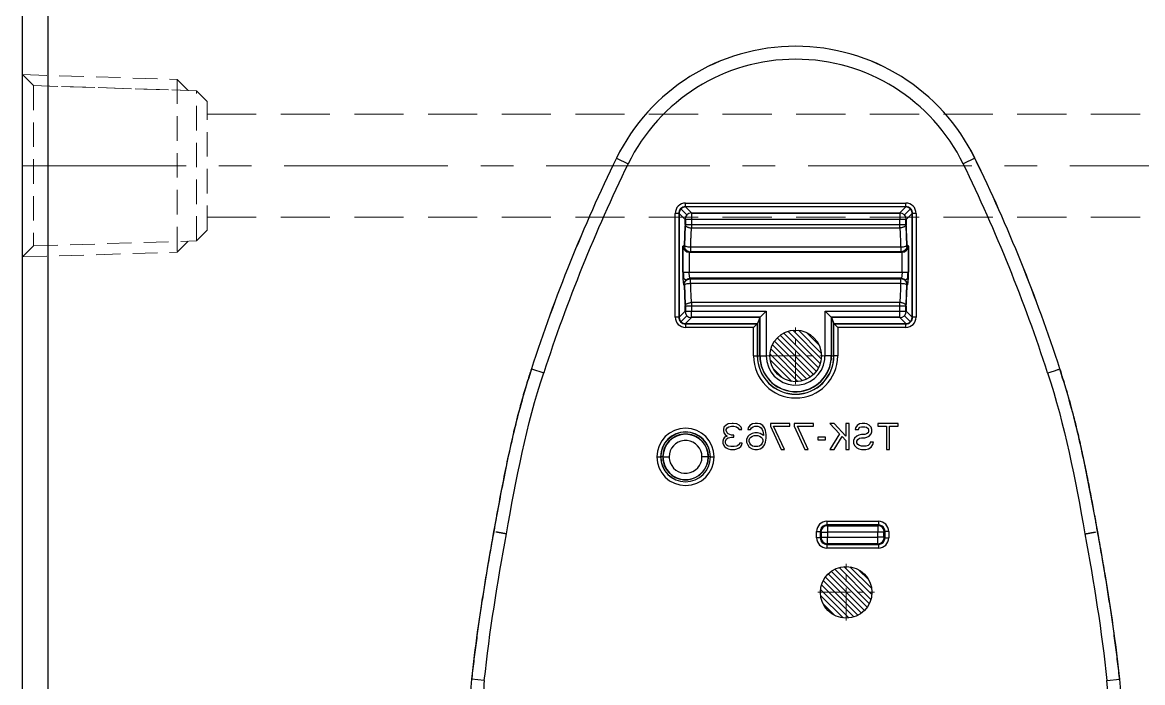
# Model space of a CAD drawing. Header units: millimetres. Extents: x 2549 to 2981, y 2071 to 2377.
# Drawn here: x 2648.8 to 2735.7, y 2243.8 to 2295 of the extents above; entities that cross this region are included whole.
import ezdxf
from ezdxf.lldxf.tags import DXFTag

# ---------------------------------------------------------------- set-up
doc = ezdxf.new("R2010")
doc.units = ezdxf.units.MM
doc.linetypes.add('CENTER', pattern=[50.8, 31.75, -6.35, 6.35, -6.35])
doc.linetypes.add('HIDDEN', pattern=[9.525, 6.35, -3.175])
doc.layers.add('10', color=7, linetype='Continuous', true_color=0xffffff)
doc.layers.add('cool', color=153, linetype='HIDDEN', lineweight=9)
doc.layers.add('insert', color=85, linetype='Continuous', lineweight=20)
tags = doc.linetypes.add('DASHED', pattern=[25.72, 12.86, -12.86]).pattern_tags.tags
tags[6:7] = [DXFTag(74, 4), DXFTag(75, 0), DXFTag(340, '0'), DXFTag(46, 0.0), DXFTag(50, 0.0), DXFTag(44, 0.0), DXFTag(45, 0.0)]
tags[4:5] = [DXFTag(74, 4), DXFTag(75, 0), DXFTag(340, '0'), DXFTag(46, 0.0), DXFTag(50, 0.0), DXFTag(44, 0.0), DXFTag(45, 0.0)]

# ---------------------------------------------------------------- blocks, each defined once
blk = doc.blocks.new('cool_jt_f12')
at = {"layer": 'cool', "ltscale": 0.3}
for p, q in [((0, 7.0785), (0.856, 6.2225)), ((0, 7.0785), (12, 6.7035)), ((0.856, 6.2225), (0.856, -6.2225)), ((13.5, 5.827375), (0.856, 6.2225)), ((0.856, 6.2225), (13.5, 5.827375)), ((12, 6.7035), (12.856, 5.8475)), ((12, 6.7035), (12, -6.7035)), ((14.327375, 5), (13.5, 5.827375)), ((13.5, -5.827375), (13.5, 5.827375)), ((14.327375, -5), (14.327375, 5)), ((13.5, -5.827375), (14.327375, -5)), ((0.856, -6.2225), (13.5, -5.827375)), ((12, -6.7035), (12.856, -5.8475)), ((0.856, -6.2225), (0, -7.0785)), ((0, -7.0785), (12, -6.7035))]:
    blk.add_line(p, q, dxfattribs=at)
blk = doc.blocks.new('insert_cir_4')
at = {"layer": 'insert'}
h = blk.add_hatch(dxfattribs=at)
h.set_pattern_fill('_ANSI31', color=123, scale=0.1, angle=90)
h.set_pattern_definition([(135, (1397.07302, 3809.3418), (-0.224506403, -0.224506403), [])])
h.paths.add_polyline_path([(-2, 0, 1), (2, 0, 1)])
at = {"layer": 'insert', "color": 1, "linetype": 'CENTER', "ltscale": 0.08}
for p, q in [((0, -2.2), (0, 2.2)), ((-2.2, 0), (2.2, 0))]:
    blk.add_line(p, q, dxfattribs=at)
at = {"layer": 'insert'}
blk.add_circle((0, 0), 2, dxfattribs=at)

msp = doc.modelspace()

# ---------------------------------------------------------------- linework, layer by layer
at = {"layer": '10', "color": 8, "linetype": 'DASHED'}
for p, q in [((2650.793, 2151.871), (2650.793, 2305.871)), ((2694.884, 2284.451), (2694.885, 2284.45)), ((2722.702, 2284.451), (2722.701, 2284.45)), ((2688.288, 2268.11), (2688.29, 2268.11)), ((2688.29, 2268.11), (2688.3, 2268.106)), ((2729.297, 2268.11), (2729.296, 2268.11)), ((2683.648, 2244.018), (2683.636, 2244.019)), ((2733.938, 2244.018), (2733.95, 2244.019))]:
    msp.add_line(p, q, dxfattribs=at)
at = {"layer": '10', "color": 7, "linetype": 'Continuous'}
for p, q in [((2648.793, 2159.783), (2648.793, 2297.958)), ((2694.884, 2284.451), (2695.787, 2284.011)), ((2694.884, 2284.451), (2695.787, 2284.011)), ((2694.885, 2284.45), (2695.787, 2284.011)), ((2722.701, 2284.45), (2721.799, 2284.011)), ((2700.248, 2280.673), (2700.248, 2280.973)), ((2700.248, 2280.973), (2717.338, 2280.973)), ((2717.338, 2280.673), (2717.338, 2280.973)), ((2699.747, 2280.172), (2699.447, 2280.172)), ((2699.447, 2272.127), (2699.447, 2280.172)), ((2699.723, 2280.172), (2699.723, 2272.127)), ((2699.747, 2280.172), (2700.21, 2279.709)), ((2699.747, 2280.172), (2699.747, 2272.127)), ((2700.358, 2280.062), (2699.892, 2280.528)), ((2717.338, 2280.697), (2700.248, 2280.697)), ((2700.711, 2280.21), (2700.248, 2280.673)), ((2717.338, 2280.673), (2700.248, 2280.673)), ((2700.711, 2280.21), (2700.711, 2279.709)), ((2700.711, 2280.21), (2716.875, 2280.21)), ((2716.875, 2280.17), (2700.711, 2280.17)), ((2717.338, 2280.673), (2716.875, 2280.21)), ((2716.875, 2280.21), (2716.875, 2279.709)), ((2717.228, 2280.062), (2717.693, 2280.528)), ((2717.376, 2279.709), (2717.839, 2280.172)), ((2718.139, 2280.172), (2717.839, 2280.172)), ((2717.839, 2272.127), (2717.839, 2280.172)), ((2717.863, 2272.127), (2717.863, 2280.172)), ((2718.139, 2280.172), (2718.139, 2272.127)), ((2700.187, 2277.646), (2700.252, 2279.223)), ((2700.711, 2279.709), (2700.21, 2279.709)), ((2700.21, 2279.314), (2700.21, 2279.709)), ((2700.21, 2279.314), (2700.711, 2279.314)), ((2700.25, 2279.709), (2700.25, 2279.314)), ((2716.875, 2279.709), (2700.711, 2279.709)), ((2700.711, 2279.709), (2700.711, 2279.314)), ((2700.711, 2279.314), (2716.875, 2279.314)), ((2700.711, 2279.314), (2700.711, 2279.043)), ((2717.376, 2279.709), (2716.875, 2279.709)), ((2716.875, 2279.314), (2716.875, 2279.709)), ((2716.875, 2279.314), (2717.376, 2279.314)), ((2716.875, 2279.043), (2716.875, 2279.314)), ((2717.334, 2279.223), (2717.399, 2277.647)), ((2717.335, 2279.314), (2717.335, 2279.709)), ((2717.376, 2279.709), (2717.376, 2279.314)), ((2700.711, 2279.043), (2716.875, 2279.043)), ((2700.034, 2275.621), (2700.034, 2277.631)), ((2700.075, 2275.623), (2700.075, 2277.479)), ((2717.551, 2277.631), (2717.443, 2277.697)), ((2717.511, 2277.479), (2717.511, 2275.62)), ((2717.551, 2277.631), (2717.551, 2275.621)), ((2700.33, 2277.307), (2700.253, 2277.261)), ((2700.535, 2277.156), (2700.535, 2275.621)), ((2700.577, 2277.155), (2700.644, 2277.195)), ((2700.577, 2277.155), (2717.009, 2277.155)), ((2716.942, 2277.195), (2700.644, 2277.195)), ((2716.942, 2277.195), (2717.009, 2277.155)), ((2717.051, 2275.621), (2717.051, 2277.156)), ((2717.333, 2277.261), (2717.256, 2277.307)), ((2700.535, 2275.621), (2717.051, 2275.621)), ((2700.116, 2275.12), (2700.33, 2274.992)), ((2716.99, 2275.145), (2700.595, 2275.145)), ((2700.644, 2275.104), (2700.618, 2275.12)), ((2716.967, 2275.12), (2700.618, 2275.12)), ((2700.644, 2275.104), (2716.942, 2275.104)), ((2700.644, 2274.751), (2716.942, 2274.751)), ((2716.967, 2275.12), (2716.942, 2275.104)), ((2717.256, 2274.992), (2717.469, 2275.12)), ((2700.118, 2274.618), (2700.143, 2274.603)), ((2700.252, 2273.076), (2700.187, 2274.653)), ((2717.399, 2274.653), (2717.334, 2273.076)), ((2700.711, 2272.985), (2700.21, 2272.985)), ((2700.21, 2272.59), (2700.21, 2272.985)), ((2700.25, 2272.985), (2700.25, 2272.59)), ((2700.711, 2273.256), (2700.711, 2272.985)), ((2716.875, 2273.256), (2700.711, 2273.256)), ((2716.875, 2272.985), (2700.711, 2272.985)), ((2700.711, 2272.985), (2700.711, 2272.59)), ((2716.875, 2272.985), (2716.875, 2273.256)), ((2716.875, 2272.59), (2716.875, 2272.985)), ((2717.376, 2272.985), (2716.875, 2272.985)), ((2717.335, 2272.59), (2717.335, 2272.985)), ((2717.376, 2272.985), (2717.376, 2272.59)), ((2699.747, 2272.127), (2699.447, 2272.127)), ((2700.21, 2272.59), (2699.747, 2272.127)), ((2700.358, 2272.237), (2699.892, 2271.772)), ((2700.21, 2272.59), (2700.711, 2272.59)), ((2700.711, 2272.59), (2706.514, 2272.59)), ((2700.711, 2272.089), (2700.711, 2272.59)), ((2706.054, 2272.13), (2700.711, 2272.13)), ((2706.514, 2272.59), (2706.014, 2272.089)), ((2706.514, 2272.59), (2706.514, 2269.115)), ((2711.071, 2272.59), (2716.875, 2272.59)), ((2711.572, 2272.089), (2711.071, 2272.59)), ((2711.071, 2269.115), (2711.071, 2272.59)), ((2716.875, 2272.13), (2711.532, 2272.13)), ((2716.875, 2272.089), (2716.875, 2272.59)), ((2716.875, 2272.59), (2717.376, 2272.59)), ((2717.228, 2272.237), (2717.693, 2271.772)), ((2717.839, 2272.127), (2717.376, 2272.59)), ((2718.139, 2272.127), (2717.839, 2272.127)), ((2700.248, 2271.626), (2700.711, 2272.089)), ((2700.248, 2271.626), (2700.248, 2271.326)), ((2700.248, 2271.626), (2705.828, 2271.626)), ((2700.248, 2271.602), (2705.804, 2271.602)), ((2705.527, 2271.326), (2700.248, 2271.326)), ((2706.014, 2272.089), (2700.711, 2272.089)), ((2705.828, 2271.626), (2705.527, 2271.326)), ((2705.527, 2269.115), (2705.527, 2271.326)), ((2705.819, 2271.617), (2705.819, 2269.115)), ((2706.012, 2272.087), (2705.829, 2271.627)), ((2705.829, 2271.627), (2705.829, 2269.115)), ((2706.012, 2269.115), (2706.012, 2272.087)), ((2706.029, 2269.115), (2706.029, 2272.105)), ((2711.557, 2272.105), (2711.557, 2269.115)), ((2716.875, 2272.089), (2711.572, 2272.089)), ((2711.574, 2272.087), (2711.574, 2269.115)), ((2711.574, 2272.087), (2711.757, 2271.627)), ((2711.757, 2269.115), (2711.757, 2271.627)), ((2711.758, 2271.626), (2717.338, 2271.626)), ((2712.058, 2271.326), (2711.758, 2271.626)), ((2711.767, 2269.115), (2711.767, 2271.617)), ((2711.782, 2271.602), (2717.338, 2271.602)), ((2717.338, 2271.326), (2712.058, 2271.326)), ((2712.058, 2271.326), (2712.058, 2269.115)), ((2716.875, 2272.089), (2717.338, 2271.626)), ((2717.338, 2271.326), (2717.338, 2271.626)), ((2705.527, 2269.115), (2705.829, 2269.115)), ((2705.829, 2269.115), (2706.012, 2269.115)), ((2706.012, 2269.115), (2706.514, 2269.115)), ((2711.574, 2269.115), (2711.071, 2269.115)), ((2711.574, 2269.115), (2711.757, 2269.115)), ((2712.058, 2269.115), (2711.757, 2269.115)), ((2688.3, 2268.106), (2689.244, 2267.8)), ((2698.025, 2261.276), (2698.326, 2261.276)), ((2698.475, 2261.276), (2698.326, 2261.276)), ((2698.475, 2261.276), (2698.977, 2261.276)), ((2702.026, 2261.276), (2701.524, 2261.276)), ((2702.174, 2261.276), (2702.026, 2261.276)), ((2702.174, 2261.276), (2702.476, 2261.276)), ((2710.904, 2255.791), (2710.864, 2255.831)), ((2711.219, 2256.279), (2711.219, 2255.978)), ((2711.219, 2256.279), (2715.21, 2256.279)), ((2715.21, 2255.993), (2711.219, 2255.993)), ((2711.258, 2255.939), (2711.219, 2255.978)), ((2715.21, 2255.978), (2711.219, 2255.978)), ((2711.258, 2255.939), (2711.258, 2255.437)), ((2711.258, 2255.939), (2715.171, 2255.939)), ((2715.171, 2255.914), (2711.258, 2255.914)), ((2715.21, 2255.978), (2715.171, 2255.939)), ((2715.171, 2255.939), (2715.171, 2255.437)), ((2715.21, 2256.279), (2715.21, 2255.978)), ((2715.526, 2255.791), (2715.566, 2255.831)), ((2710.416, 2255.476), (2710.717, 2255.476)), ((2710.416, 2255.002), (2710.416, 2255.476)), ((2710.717, 2255.002), (2710.416, 2255.002)), ((2710.702, 2255.476), (2710.702, 2255.002)), ((2710.717, 2255.476), (2710.756, 2255.437)), ((2710.717, 2255.476), (2710.717, 2255.002)), ((2710.756, 2255.041), (2710.717, 2255.002)), ((2710.756, 2255.437), (2711.258, 2255.437)), ((2710.756, 2255.041), (2710.756, 2255.437)), ((2710.756, 2255.041), (2711.258, 2255.041)), ((2710.781, 2255.437), (2710.781, 2255.041)), ((2715.171, 2255.437), (2711.258, 2255.437)), ((2711.258, 2255.437), (2711.258, 2255.041)), ((2711.258, 2255.041), (2715.171, 2255.041)), ((2711.258, 2254.539), (2711.258, 2255.041)), ((2715.673, 2255.437), (2715.171, 2255.437)), ((2715.171, 2255.041), (2715.171, 2255.437)), ((2715.171, 2254.539), (2715.171, 2255.041)), ((2715.673, 2255.041), (2715.171, 2255.041)), ((2715.648, 2255.041), (2715.648, 2255.437)), ((2715.673, 2255.437), (2715.712, 2255.476)), ((2715.673, 2255.437), (2715.673, 2255.041)), ((2715.712, 2255.002), (2715.673, 2255.041)), ((2715.712, 2255.002), (2715.712, 2255.476)), ((2716.013, 2255.476), (2715.712, 2255.476)), ((2715.712, 2255.002), (2716.013, 2255.002)), ((2715.727, 2255.002), (2715.727, 2255.476)), ((2716.013, 2255.476), (2716.013, 2255.002)), ((2710.904, 2254.687), (2710.864, 2254.647)), ((2711.219, 2254.5), (2711.258, 2254.539)), ((2711.219, 2254.5), (2711.219, 2254.199)), ((2711.219, 2254.5), (2715.21, 2254.5)), ((2711.219, 2254.485), (2715.21, 2254.485)), ((2715.21, 2254.199), (2711.219, 2254.199)), ((2711.258, 2254.564), (2715.171, 2254.564)), ((2715.171, 2254.539), (2711.258, 2254.539)), ((2715.171, 2254.539), (2715.21, 2254.5)), ((2715.21, 2254.5), (2715.21, 2254.199)), ((2715.526, 2254.687), (2715.566, 2254.647)), ((2683.638, 2244.019), (2683.637, 2244.019)), ((2684.636, 2243.913), (2683.648, 2244.018)), ((2732.95, 2243.913), (2733.938, 2244.018)), ((2733.948, 2244.019), (2733.949, 2244.019))]:
    msp.add_line(p, q, dxfattribs=at)
at = {"layer": '10', "color": 2, "linetype": 'Continuous'}
for p, q in [((2703.23, 2263.574), (2703.188, 2263.402)), ((2703.398, 2263.745), (2703.23, 2263.574)), ((2703.565, 2263.83), (2703.398, 2263.745)), ((2703.398, 2263.402), (2703.482, 2263.531)), ((2703.482, 2263.531), (2703.607, 2263.616)), ((2703.858, 2263.873), (2703.565, 2263.83)), ((2703.607, 2263.616), (2703.817, 2263.659)), ((2703.817, 2263.659), (2703.984, 2263.659)), ((2703.942, 2263.873), (2703.858, 2263.873)), ((2704.235, 2263.83), (2703.942, 2263.873)), ((2703.984, 2263.659), (2704.193, 2263.616)), ((2704.193, 2263.616), (2704.319, 2263.531)), ((2704.403, 2263.745), (2704.235, 2263.83)), ((2704.319, 2263.531), (2704.403, 2263.402)), ((2704.57, 2263.574), (2704.403, 2263.745)), ((2704.612, 2263.402), (2704.57, 2263.574)), ((2705.115, 2263.531), (2705.073, 2263.402)), ((2705.24, 2263.702), (2705.115, 2263.531)), ((2705.45, 2263.83), (2705.24, 2263.702)), ((2705.282, 2263.402), (2705.366, 2263.531)), ((2705.366, 2263.531), (2705.492, 2263.616)), ((2705.659, 2263.873), (2705.45, 2263.83)), ((2705.492, 2263.616), (2705.617, 2263.659)), ((2705.617, 2263.659), (2705.868, 2263.659)), ((2705.827, 2263.873), (2705.659, 2263.873)), ((2706.036, 2263.83), (2705.827, 2263.873)), ((2705.868, 2263.659), (2705.994, 2263.616)), ((2705.994, 2263.616), (2706.12, 2263.531)), ((2706.245, 2263.702), (2706.036, 2263.83)), ((2706.12, 2263.531), (2706.203, 2263.402)), ((2706.371, 2263.531), (2706.245, 2263.702)), ((2706.455, 2263.317), (2706.371, 2263.531)), ((2706.832, 2263.873), (2706.832, 2263.659)), ((2708.339, 2263.873), (2706.832, 2263.873)), ((2706.832, 2263.659), (2707.669, 2261.863)), ((2707.083, 2263.659), (2708.339, 2263.659)), ((2707.92, 2261.863), (2707.083, 2263.659)), ((2708.339, 2263.659), (2708.339, 2263.873)), ((2708.674, 2263.873), (2708.674, 2263.659)), ((2710.182, 2263.873), (2708.674, 2263.873)), ((2708.674, 2263.659), (2709.512, 2261.863)), ((2708.925, 2263.659), (2710.182, 2263.659)), ((2709.763, 2261.863), (2708.925, 2263.659)), ((2710.182, 2263.659), (2710.182, 2263.873)), ((2711.438, 2263.873), (2712.192, 2263.06)), ((2711.773, 2263.873), (2711.438, 2263.873)), ((2712.694, 2262.889), (2711.773, 2263.873)), ((2712.694, 2263.873), (2712.694, 2262.889)), ((2712.945, 2263.873), (2712.694, 2263.873)), ((2712.945, 2261.863), (2712.945, 2263.873)), ((2713.448, 2263.531), (2713.406, 2263.402)), ((2713.573, 2263.702), (2713.448, 2263.531)), ((2713.741, 2263.83), (2713.573, 2263.702)), ((2713.657, 2263.402), (2713.699, 2263.488)), ((2713.699, 2263.488), (2713.783, 2263.574)), ((2713.95, 2263.873), (2713.741, 2263.83)), ((2713.783, 2263.574), (2713.908, 2263.616)), ((2713.908, 2263.616), (2714.16, 2263.616)), ((2714.16, 2263.873), (2713.95, 2263.873)), ((2714.327, 2263.83), (2714.16, 2263.873)), ((2714.16, 2263.616), (2714.285, 2263.574)), ((2714.285, 2263.574), (2714.411, 2263.488)), ((2714.495, 2263.745), (2714.327, 2263.83)), ((2714.411, 2263.488), (2714.453, 2263.36)), ((2714.662, 2263.574), (2714.495, 2263.745)), ((2714.704, 2263.402), (2714.662, 2263.574)), ((2715.165, 2263.873), (2715.165, 2263.659)), ((2716.756, 2263.873), (2715.165, 2263.873)), ((2715.165, 2263.659), (2715.835, 2263.659)), ((2715.835, 2263.659), (2715.835, 2261.863)), ((2716.086, 2263.659), (2716.756, 2263.659)), ((2716.086, 2261.863), (2716.086, 2263.659)), ((2716.756, 2263.659), (2716.756, 2263.873)), ((2703.188, 2262.675), (2703.147, 2262.504)), ((2703.188, 2263.402), (2703.188, 2263.317)), ((2703.188, 2263.317), (2703.23, 2263.146)), ((2703.272, 2262.804), (2703.188, 2262.675)), ((2703.23, 2263.146), (2703.314, 2263.018)), ((2703.482, 2262.889), (2703.272, 2262.804)), ((2703.314, 2263.018), (2703.482, 2262.889)), ((2703.356, 2262.504), (2703.44, 2262.675)), ((2703.398, 2263.317), (2703.398, 2263.402)), ((2703.482, 2263.146), (2703.398, 2263.317)), ((2703.44, 2262.675), (2703.565, 2262.761)), ((2703.565, 2263.06), (2703.482, 2263.146)), ((2703.817, 2262.975), (2703.565, 2263.06)), ((2703.565, 2262.761), (2703.817, 2262.804)), ((2703.984, 2262.975), (2703.817, 2262.975)), ((2703.817, 2262.804), (2703.984, 2262.804)), ((2703.984, 2262.804), (2703.984, 2262.975)), ((2704.403, 2263.402), (2704.612, 2263.402)), ((2705.073, 2262.847), (2704.989, 2262.633)), ((2704.989, 2262.633), (2704.989, 2262.419)), ((2705.073, 2263.402), (2705.282, 2263.402)), ((2705.198, 2262.975), (2705.073, 2262.847)), ((2705.408, 2263.103), (2705.198, 2262.975)), ((2705.198, 2262.59), (2705.24, 2262.718)), ((2705.198, 2262.462), (2705.198, 2262.59)), ((2705.24, 2262.718), (2705.324, 2262.804)), ((2705.324, 2262.804), (2705.45, 2262.889)), ((2705.617, 2263.146), (2705.408, 2263.103)), ((2705.45, 2262.889), (2705.575, 2262.932)), ((2705.575, 2262.932), (2705.868, 2262.932)), ((2705.827, 2263.146), (2705.617, 2263.146)), ((2706.036, 2263.103), (2705.827, 2263.146)), ((2705.868, 2262.932), (2705.994, 2262.889)), ((2705.994, 2262.889), (2706.12, 2262.804)), ((2706.287, 2262.932), (2706.036, 2263.103)), ((2706.12, 2262.804), (2706.203, 2262.718)), ((2706.203, 2263.402), (2706.245, 2263.274)), ((2706.203, 2262.718), (2706.245, 2262.59)), ((2706.245, 2263.274), (2706.287, 2263.018)), ((2706.245, 2262.59), (2706.245, 2262.462)), ((2706.287, 2263.018), (2706.287, 2262.932)), ((2706.497, 2263.018), (2706.455, 2263.317)), ((2706.455, 2262.419), (2706.497, 2262.718)), ((2706.497, 2262.718), (2706.497, 2263.018)), ((2710.517, 2262.804), (2710.517, 2262.59)), ((2711.103, 2262.804), (2710.517, 2262.804)), ((2710.517, 2262.59), (2711.103, 2262.59)), ((2711.103, 2262.59), (2711.103, 2262.804)), ((2712.192, 2263.06), (2711.438, 2261.863)), ((2711.773, 2261.863), (2712.401, 2262.847)), ((2712.401, 2262.847), (2712.694, 2262.547)), ((2713.364, 2262.718), (2713.28, 2262.547)), ((2713.532, 2262.889), (2713.364, 2262.718)), ((2713.406, 2263.402), (2713.657, 2263.402)), ((2713.699, 2262.975), (2713.532, 2262.889)), ((2713.532, 2262.504), (2713.615, 2262.633)), ((2713.615, 2262.633), (2713.741, 2262.718)), ((2713.908, 2263.018), (2713.699, 2262.975)), ((2713.741, 2262.718), (2713.908, 2262.761)), ((2714.16, 2263.018), (2713.908, 2263.018)), ((2713.908, 2262.761), (2714.16, 2262.761)), ((2714.285, 2263.06), (2714.16, 2263.018)), ((2714.16, 2262.761), (2714.327, 2262.804)), ((2714.411, 2263.146), (2714.285, 2263.06)), ((2714.327, 2262.804), (2714.495, 2262.889)), ((2714.453, 2263.274), (2714.411, 2263.146)), ((2714.453, 2263.36), (2714.453, 2263.274)), ((2714.495, 2262.889), (2714.662, 2263.06)), ((2714.662, 2263.06), (2714.704, 2263.231)), ((2714.704, 2263.231), (2714.704, 2263.402)), ((2703.147, 2262.504), (2703.147, 2262.333)), ((2703.147, 2262.333), (2703.188, 2262.205)), ((2703.188, 2262.205), (2703.272, 2262.077)), ((2703.272, 2262.077), (2703.398, 2261.991)), ((2703.356, 2262.333), (2703.356, 2262.504)), ((2703.398, 2262.248), (2703.356, 2262.333)), ((2703.482, 2262.162), (2703.398, 2262.248)), ((2703.398, 2261.991), (2703.565, 2261.906)), ((2703.565, 2262.12), (2703.482, 2262.162)), ((2703.775, 2262.077), (2703.565, 2262.12)), ((2703.565, 2261.906), (2703.733, 2261.863)), ((2703.733, 2261.863), (2704.068, 2261.863)), ((2704.026, 2262.077), (2703.775, 2262.077)), ((2704.235, 2262.12), (2704.026, 2262.077)), ((2704.068, 2261.863), (2704.235, 2261.906)), ((2704.319, 2262.162), (2704.235, 2262.12)), ((2704.235, 2261.906), (2704.403, 2261.991)), ((2704.403, 2262.248), (2704.319, 2262.162)), ((2704.445, 2262.333), (2704.403, 2262.248)), ((2704.403, 2261.991), (2704.528, 2262.077)), ((2704.654, 2262.333), (2704.445, 2262.333)), ((2704.528, 2262.077), (2704.612, 2262.205)), ((2704.612, 2262.205), (2704.654, 2262.333)), ((2704.989, 2262.419), (2705.073, 2262.205)), ((2705.073, 2262.205), (2705.198, 2262.034)), ((2705.24, 2262.333), (2705.198, 2262.462)), ((2705.198, 2262.034), (2705.408, 2261.906)), ((2705.324, 2262.205), (2705.24, 2262.333)), ((2705.45, 2262.12), (2705.324, 2262.205)), ((2705.408, 2261.906), (2705.617, 2261.863)), ((2705.575, 2262.077), (2705.45, 2262.12)), ((2705.868, 2262.077), (2705.575, 2262.077)), ((2705.617, 2261.863), (2705.827, 2261.863)), ((2705.827, 2261.863), (2706.036, 2261.906)), ((2705.994, 2262.12), (2705.868, 2262.077)), ((2706.12, 2262.205), (2705.994, 2262.12)), ((2706.036, 2261.906), (2706.245, 2262.034)), ((2706.203, 2262.333), (2706.12, 2262.205)), ((2706.245, 2262.462), (2706.203, 2262.333)), ((2706.245, 2262.034), (2706.371, 2262.205)), ((2706.371, 2262.205), (2706.455, 2262.419)), ((2707.669, 2261.863), (2707.92, 2261.863)), ((2709.512, 2261.863), (2709.763, 2261.863)), ((2711.438, 2261.863), (2711.773, 2261.863)), ((2712.694, 2262.547), (2712.694, 2261.863)), ((2712.694, 2261.863), (2712.945, 2261.863)), ((2713.28, 2262.547), (2713.28, 2262.333)), ((2713.28, 2262.333), (2713.364, 2262.162)), ((2713.364, 2262.162), (2713.532, 2261.991)), ((2713.532, 2262.376), (2713.532, 2262.504)), ((2713.615, 2262.248), (2713.532, 2262.376)), ((2713.532, 2261.991), (2713.699, 2261.906)), ((2713.741, 2262.162), (2713.615, 2262.248)), ((2713.699, 2261.906), (2713.908, 2261.863)), ((2713.908, 2262.12), (2713.741, 2262.162)), ((2714.243, 2262.12), (2713.908, 2262.12)), ((2713.908, 2261.863), (2714.243, 2261.863)), ((2714.411, 2262.162), (2714.243, 2262.12)), ((2714.243, 2261.863), (2714.453, 2261.906)), ((2714.537, 2262.291), (2714.411, 2262.162)), ((2714.453, 2261.906), (2714.662, 2262.034)), ((2714.578, 2262.419), (2714.537, 2262.291)), ((2714.83, 2262.419), (2714.578, 2262.419)), ((2714.662, 2262.034), (2714.788, 2262.248)), ((2714.788, 2262.248), (2714.83, 2262.419)), ((2715.835, 2261.863), (2716.086, 2261.863))]:
    msp.add_line(p, q, dxfattribs=at)
at = {"layer": '10', "color": 7, "linetype": 'Continuous'}
for centre in [(2708.793, 2269.115), (2712.712, 2250.767)]:
    msp.add_circle(centre, 2, dxfattribs=at)
at = {"layer": '10', "color": 8, "linetype": 'DASHED'}
for centre, radius, start, end in [((2708.793, 2277.672), 15.473, 25.98247, 154.01753), ((2808.342, 2229.157), 126.215, 154.01753, 162.02346), ((2609.244, 2229.157), 126.215, 17.97659, 25.98247)]:
    msp.add_arc(centre, radius, start, end, dxfattribs=at)
at = {"layer": '10', "color": 7, "linetype": 'Continuous'}
for centre, radius, start, end in [((2708.793, 2277.672), 15.472, 25.98247, 154.01753), ((2708.793, 2277.672), 14.468, 25.98247, 154.01753), ((2808.342, 2229.157), 126.213, 154.01753, 162.02346), ((2609.244, 2229.157), 126.213, 17.97654, 25.98247), ((2808.342, 2229.157), 125.21, 154.01753, 162.02426), ((2609.244, 2229.157), 125.21, 17.97367, 25.98247), ((2708.793, 2269.115), 3.265, 180, 0), ((2708.793, 2269.115), 2.974, 180, 0), ((2708.793, 2269.115), 2.964, 180, 0), ((2708.793, 2269.115), 2.781, 180, 353.0657), ((2708.793, 2269.115), 2.764, 180, 0), ((2708.793, 2269.115), 2.278, 180, 353.0657), ((2708.793, 2269.115), 2.278, 353.0657, 360), ((2708.793, 2269.115), 2.781, 353.0657, 0), ((2700.25, 2261.276), 2.225, 0, 180), ((2700.25, 2261.276), 1.934, 0, 180), ((2700.25, 2261.276), 1.924, 0, 180), ((2700.25, 2261.276), 1.776, 0, 180), ((2700.25, 2261.276), 1.776, 10.77438, 180), ((2700.25, 2261.276), 1.759, 0, 180), ((2700.25, 2261.276), 1.273, 10.77438, 180), ((2700.25, 2261.276), 2.225, 180, 0), ((2700.25, 2261.276), 1.934, 180, 0), ((2700.25, 2261.276), 1.924, 180, 0), ((2700.25, 2261.276), 1.776, 180, 190.77438), ((2700.25, 2261.276), 1.759, 180, 0), ((2700.25, 2261.276), 1.776, 190.77438, 0), ((2700.25, 2261.276), 1.273, 180, 190.77438), ((2700.25, 2261.276), 1.273, 190.77438, 0), ((2700.25, 2261.276), 1.273, 0, 10.77438), ((2700.25, 2261.276), 1.776, 0, 10.77438), ((2696.128, 2242.692, 0), 12.56, 173.93644, 185.00516), ((2696.128, 2242.692, 0), 11.557, 173.93644, 185.00516), ((2721.458, 2242.692, 0), 11.557, 354.99484, 6.06352), ((2721.458, 2242.692, 0), 12.56, 354.99484, 6.06352)]:
    msp.add_arc(centre, radius, start, end, dxfattribs=at)
for centre, major_axis, ratio, start_param, end_param in [((2700.254, 2280.166), (0.573, -0.573), 0.992433, 2.359993, 3.923193), ((2717.332, 2280.166), (0.573, 0.573), 0.992433, 5.501585, 7.064785), ((2700.227, 2280.193), (0.358, -0.358), 0.992433, 2.312246, 3.970939), ((2700.254, 2280.166), (-0.361, 0.361), 0.983535, 5.501585, 7.064785), ((2700.711, 2279.709), (0.355, 0.355), 0.992433, 0.789196, 2.352396), ((2716.875, 2279.709), (0.355, -0.355), 0.992433, 0.789196, 2.352396), ((2717.359, 2280.193), (0.358, 0.358), 0.992433, 5.453839, 7.112532), ((2717.332, 2280.166), (0.361, 0.361), 0.983535, 5.501585, 7.064785), ((2700.535, 2277.631), (-0.447, 0.253), 0.903202, 0.560319, 2.04385), ((2717.051, 2277.631), (0.447, 0.253), 0.903202, 4.239336, 5.722865), ((2700.119, 2275.621), (0, 0.502), 0.087489, 1.568252, 3.091911), ((2717.467, 2275.621), (0, 0.502), 0.087489, 3.191274, 4.709845), ((2700.254, 2272.133), (-0.573, -0.573), 0.992433, 5.501585, 7.064785), ((2700.227, 2272.106), (-0.358, -0.358), 0.992433, 5.453839, 7.112532), ((2700.254, 2272.133), (0.361, 0.361), 0.983535, 2.359993, 3.923193), ((2700.711, 2272.59), (-0.355, 0.355), 0.992433, 0.789196, 2.352396), ((2716.875, 2272.59), (-0.355, -0.355), 0.992433, 0.789196, 2.352396), ((2717.359, 2272.106), (-0.358, 0.358), 0.992433, 2.312246, 3.970939), ((2717.332, 2272.133), (-0.361, 0.361), 0.983535, 2.359993, 3.923193), ((2717.332, 2272.133), (-0.573, 0.573), 0.992433, 2.359993, 3.923193), ((2705.527, 2271.628), (0.301, 0), 0.087489, 6.195919, 6.248279), ((2712.058, 2271.628), (-0.301, 0), 0.087489, 0.034907, 0.087266), ((2711.221, 2255.474), (-0.57, 0.57), 0.997265, 5.499157, 7.067214), ((2711.205, 2255.49), (-0.356, 0.356), 0.997265, 5.469395, 7.096975), ((2711.221, 2255.474), (-0.357, 0.357), 0.994006, 5.499157, 7.067214), ((2711.258, 2255.437), (0.355, 0.355), 0.997265, 0.786768, 2.354825), ((2715.171, 2255.437), (0.355, -0.355), 0.997265, 0.786768, 2.354825), ((2715.208, 2255.474), (0.57, 0.57), 0.997265, 5.499157, 7.067214), ((2715.224, 2255.49), (0.356, 0.356), 0.997265, 5.469395, 7.096975), ((2715.208, 2255.474), (0.357, 0.357), 0.994006, 5.499157, 7.067214), ((2711.221, 2255.004), (-0.57, -0.57), 0.997265, 5.499157, 7.067214), ((2711.205, 2254.989), (-0.356, -0.356), 0.997265, 5.469395, 7.096975), ((2711.221, 2255.004), (0.357, 0.357), 0.994006, 2.357564, 3.925621), ((2711.258, 2255.041), (-0.355, 0.355), 0.997265, 0.786768, 2.354825), ((2715.171, 2255.041), (-0.355, -0.355), 0.997265, 0.786768, 2.354825), ((2715.224, 2254.989), (0.356, -0.356), 0.997265, 5.469395, 7.096975), ((2715.208, 2255.004), (-0.357, 0.357), 0.994006, 2.357564, 3.925621), ((2715.208, 2255.004), (0.57, -0.57), 0.997265, 5.499157, 7.067214)]:
    msp.add_ellipse(centre, major_axis=major_axis, ratio=ratio, start_param=start_param, end_param=end_param, dxfattribs=at)
for points, knots in [([(2700.21, 2279.314), (2700.196, 2279.063), (2700.177, 2278.673), (2700.161, 2278.261), (2700.152, 2277.982), (2700.147, 2277.84), (2700.143, 2277.697)], [0, 0, 0, 0, 0.5, 0.75, 0.75, 1, 1, 1, 1]), ([(2700.21, 2279.314), (2700.213, 2279.297), (2700.218, 2279.28), (2700.234, 2279.247), (2700.245, 2279.231), (2700.272, 2279.199), (2700.288, 2279.184), (2700.325, 2279.155), (2700.346, 2279.142), (2700.392, 2279.117), (2700.417, 2279.106), (2700.47, 2279.085), (2700.498, 2279.077), (2700.556, 2279.062), (2700.587, 2279.056), (2700.648, 2279.047), (2700.68, 2279.045), (2700.711, 2279.043)], [0, 0, 0, 0, 0.125, 0.125, 0.25, 0.25, 0.375, 0.375, 0.5, 0.5, 0.625, 0.625, 0.75, 0.75, 0.875, 0.875, 1, 1, 1, 1]), ([(2717.376, 2279.314), (2717.373, 2279.299), (2717.369, 2279.283), (2717.354, 2279.251), (2717.344, 2279.234), (2717.317, 2279.202), (2717.301, 2279.186), (2717.263, 2279.157), (2717.241, 2279.142), (2717.193, 2279.116), (2717.166, 2279.104), (2717.111, 2279.084), (2717.082, 2279.075), (2717.023, 2279.061), (2716.992, 2279.055), (2716.933, 2279.047), (2716.903, 2279.044), (2716.875, 2279.043)], [0, 0, 0, 0, 0.125, 0.125, 0.25, 0.25, 0.375, 0.375, 0.5, 0.5, 0.625, 0.625, 0.75, 0.75, 0.875, 0.875, 1, 1, 1, 1]), ([(2717.443, 2277.697), (2717.439, 2277.84), (2717.434, 2277.982), (2717.425, 2278.261), (2717.419, 2278.398), (2717.402, 2278.803), (2717.39, 2279.064), (2717.376, 2279.314)], [0, 0, 0, 0, 0.25, 0.25, 0.5, 0.5, 1, 1, 1, 1]), ([(2700.644, 2277.548), (2700.648, 2277.679), (2700.652, 2277.809), (2700.662, 2278.065), (2700.678, 2278.444), (2700.697, 2278.808), (2700.711, 2279.043)], [0, 0, 0, 0, 0.25, 0.25, 0.5, 1, 1, 1, 1]), ([(2716.875, 2279.043), (2716.896, 2278.684), (2716.921, 2278.191), (2716.938, 2277.672), (2716.942, 2277.548)], [0, 0, 0, 0, 0.76395, 1, 1, 1, 1]), ([(2700.644, 2277.548), (2700.582, 2277.55), (2700.519, 2277.555), (2700.403, 2277.571), (2700.35, 2277.582), (2700.258, 2277.609), (2700.22, 2277.625), (2700.165, 2277.66), (2700.148, 2277.678), (2700.143, 2277.697)], [0, 0, 0, 0, 0.25, 0.25, 0.5, 0.5, 0.75, 0.75, 1, 1, 1, 1]), ([(2700.143, 2277.697), (2700.143, 2277.664), (2700.147, 2277.631), (2700.16, 2277.567), (2700.169, 2277.535), (2700.195, 2277.475), (2700.21, 2277.446), (2700.247, 2277.391), (2700.268, 2277.366), (2700.314, 2277.319), (2700.339, 2277.298), (2700.394, 2277.262), (2700.423, 2277.246), (2700.483, 2277.221), (2700.514, 2277.211), (2700.579, 2277.198), (2700.611, 2277.195), (2700.644, 2277.195)], [0, 0, 0, 0, 0.125, 0.125, 0.25, 0.25, 0.375, 0.375, 0.5, 0.5, 0.625, 0.625, 0.75, 0.75, 0.875, 0.875, 1, 1, 1, 1]), ([(2700.644, 2277.548), (2700.644, 2277.5), (2700.644, 2277.453), (2700.644, 2277.369), (2700.644, 2277.332), (2700.644, 2277.269), (2700.644, 2277.244), (2700.644, 2277.208), (2700.644, 2277.197), (2700.644, 2277.195)], [0, 0, 0, 0, 0.25, 0.25, 0.5, 0.5, 0.75, 0.75, 1, 1, 1, 1]), ([(2717.442, 2277.697), (2717.437, 2277.678), (2717.42, 2277.66), (2717.366, 2277.625), (2717.328, 2277.609), (2717.236, 2277.582), (2717.182, 2277.571), (2717.066, 2277.555), (2717.004, 2277.55), (2716.942, 2277.548)], [0, 0, 0, 0, 0.25, 0.25, 0.5, 0.5, 0.75, 0.75, 1, 1, 1, 1]), ([(2717.443, 2277.697), (2717.442, 2277.664), (2717.439, 2277.631), (2717.426, 2277.567), (2717.416, 2277.535), (2717.391, 2277.475), (2717.376, 2277.446), (2717.339, 2277.391), (2717.318, 2277.366), (2717.272, 2277.319), (2717.247, 2277.298), (2717.192, 2277.262), (2717.163, 2277.246), (2717.103, 2277.221), (2717.071, 2277.211), (2717.007, 2277.198), (2716.975, 2277.195), (2716.942, 2277.195)], [0, 0, 0, 0, 0.125, 0.125, 0.25, 0.25, 0.375, 0.375, 0.5, 0.5, 0.625, 0.625, 0.75, 0.75, 0.875, 0.875, 1, 1, 1, 1]), ([(2716.942, 2277.548), (2716.942, 2277.499), (2716.942, 2277.453), (2716.942, 2277.369), (2716.942, 2277.331), (2716.942, 2277.269), (2716.942, 2277.244), (2716.942, 2277.208), (2716.942, 2277.197), (2716.942, 2277.195)], [0, 0, 0, 0, 0.25, 0.25, 0.5, 0.5, 0.75, 0.75, 1, 1, 1, 1]), ([(2700.034, 2275.621), (2700.04, 2275.621), (2700.057, 2275.621), (2700.112, 2275.621), (2700.15, 2275.621), (2700.241, 2275.621), (2700.295, 2275.621), (2700.411, 2275.621), (2700.473, 2275.621), (2700.535, 2275.621)], [0, 0, 0, 0, 0.25, 0.25, 0.5, 0.5, 0.75, 0.75, 1, 1, 1, 1]), ([(2700.034, 2275.621), (2700.034, 2275.611), (2700.034, 2275.59), (2700.035, 2275.558), (2700.035, 2275.524), (2700.035, 2275.489), (2700.036, 2275.453), (2700.036, 2275.416), (2700.037, 2275.378), (2700.038, 2275.338), (2700.039, 2275.295), (2700.04, 2275.265), (2700.041, 2275.248)], [0, 0, 0, 0, 0.08084, 0.165307, 0.253403, 0.34513, 0.440493, 0.539496, 0.642142, 0.748428, 0.85835, 1, 1, 1, 1]), ([(2700.618, 2275.12), (2700.613, 2275.121), (2700.607, 2275.126), (2700.597, 2275.141), (2700.591, 2275.152), (2700.581, 2275.178), (2700.576, 2275.194), (2700.567, 2275.231), (2700.563, 2275.252), (2700.555, 2275.298), (2700.552, 2275.323), (2700.546, 2275.377), (2700.543, 2275.405), (2700.539, 2275.464), (2700.538, 2275.495), (2700.536, 2275.558), (2700.535, 2275.59), (2700.535, 2275.621)], [0, 0, 0, 0, 0.125, 0.125, 0.25, 0.25, 0.375, 0.375, 0.5, 0.5, 0.625, 0.625, 0.75, 0.75, 0.875, 0.875, 1, 1, 1, 1]), ([(2717.051, 2275.621), (2717.051, 2275.59), (2717.05, 2275.558), (2717.048, 2275.495), (2717.047, 2275.464), (2717.042, 2275.405), (2717.04, 2275.377), (2717.034, 2275.323), (2717.03, 2275.298), (2717.023, 2275.252), (2717.019, 2275.231), (2717.009, 2275.194), (2717.005, 2275.178), (2716.995, 2275.152), (2716.989, 2275.141), (2716.979, 2275.126), (2716.973, 2275.121), (2716.967, 2275.12)], [0, 0, 0, 0, 0.125, 0.125, 0.25, 0.25, 0.375, 0.375, 0.5, 0.5, 0.625, 0.625, 0.75, 0.75, 0.875, 0.875, 1, 1, 1, 1]), ([(2717.051, 2275.621), (2717.113, 2275.621), (2717.175, 2275.621), (2717.291, 2275.621), (2717.345, 2275.621), (2717.436, 2275.621), (2717.474, 2275.621), (2717.529, 2275.621), (2717.546, 2275.621), (2717.551, 2275.621)], [0, 0, 0, 0, 0.25, 0.25, 0.5, 0.5, 0.75, 0.75, 1, 1, 1, 1]), ([(2717.545, 2275.247), (2717.545, 2275.252), (2717.546, 2275.261), (2717.546, 2275.276), (2717.547, 2275.292), (2717.547, 2275.307), (2717.547, 2275.323), (2717.548, 2275.339), (2717.548, 2275.354), (2717.549, 2275.37), (2717.549, 2275.386), (2717.549, 2275.401), (2717.55, 2275.417), (2717.55, 2275.433), (2717.55, 2275.449), (2717.55, 2275.465), (2717.551, 2275.48), (2717.551, 2275.496), (2717.551, 2275.512), (2717.551, 2275.528), (2717.551, 2275.543), (2717.551, 2275.559), (2717.551, 2275.575), (2717.551, 2275.59), (2717.551, 2275.606), (2717.551, 2275.616), (2717.551, 2275.621)], [0, 0, 0, 0, 0.037042, 0.080226, 0.12329, 0.166236, 0.209063, 0.251769, 0.294356, 0.336822, 0.379168, 0.421393, 0.463497, 0.505481, 0.547344, 0.589088, 0.630711, 0.672215, 0.7136, 0.754867, 0.796016, 0.837048, 0.877962, 0.918758, 0.959438, 1, 1, 1, 1]), ([(2700.041, 2275.248), (2700.041, 2275.237), (2700.043, 2275.194), (2700.046, 2275.119), (2700.051, 2275.023), (2700.057, 2274.942), (2700.063, 2274.88), (2700.067, 2274.837), (2700.072, 2274.801), (2700.075, 2274.778), (2700.076, 2274.767), (2700.077, 2274.763), (2700.077, 2274.76), (2700.078, 2274.756), (2700.078, 2274.752), (2700.079, 2274.749), (2700.079, 2274.745), (2700.08, 2274.741), (2700.081, 2274.737), (2700.081, 2274.733), (2700.082, 2274.729), (2700.083, 2274.725), (2700.083, 2274.721), (2700.084, 2274.717), (2700.085, 2274.713), (2700.085, 2274.709), (2700.086, 2274.705), (2700.087, 2274.701), (2700.088, 2274.697), (2700.089, 2274.693), (2700.09, 2274.689), (2700.09, 2274.685), (2700.091, 2274.681), (2700.092, 2274.677), (2700.093, 2274.673), (2700.094, 2274.67), (2700.095, 2274.666), (2700.096, 2274.662), (2700.097, 2274.659), (2700.098, 2274.655), (2700.099, 2274.652), (2700.1, 2274.648), (2700.101, 2274.645), (2700.103, 2274.642), (2700.104, 2274.639), (2700.105, 2274.636), (2700.106, 2274.634), (2700.107, 2274.631), (2700.109, 2274.629), (2700.11, 2274.627), (2700.111, 2274.625), (2700.112, 2274.623), (2700.114, 2274.621), (2700.115, 2274.62), (2700.116, 2274.619), (2700.117, 2274.618), (2700.118, 2274.618)], [0, 0, 0, 0, 0.031531, 0.120937, 0.220905, 0.331467, 0.394956, 0.453118, 0.505956, 0.553484, 0.559062, 0.564824, 0.570769, 0.576898, 0.58321, 0.589706, 0.596385, 0.603248, 0.610295, 0.617525, 0.624939, 0.632537, 0.640318, 0.648283, 0.656432, 0.664764, 0.673279, 0.681978, 0.690861, 0.699927, 0.709176, 0.718609, 0.728225, 0.738025, 0.748007, 0.758173, 0.768521, 0.779053, 0.789767, 0.800665, 0.811746, 0.82301, 0.834458, 0.846089, 0.857904, 0.869903, 0.882085, 0.894451, 0.907002, 0.919736, 0.932653, 0.945755, 0.959041, 0.97251, 0.986163, 1, 1, 1, 1]), ([(2700.618, 2275.12), (2700.586, 2275.119), (2700.553, 2275.116), (2700.489, 2275.103), (2700.458, 2275.093), (2700.397, 2275.068), (2700.368, 2275.053), (2700.314, 2275.016), (2700.288, 2274.995), (2700.242, 2274.949), (2700.221, 2274.923), (2700.185, 2274.869), (2700.169, 2274.84), (2700.144, 2274.779), (2700.134, 2274.748), (2700.121, 2274.683), (2700.118, 2274.651), (2700.118, 2274.618)], [0, 0, 0, 0, 0.125, 0.125, 0.25, 0.25, 0.375, 0.375, 0.5, 0.5, 0.625, 0.625, 0.75, 0.75, 0.875, 0.875, 1, 1, 1, 1]), ([(2700.143, 2274.603), (2700.143, 2274.635), (2700.147, 2274.668), (2700.16, 2274.732), (2700.169, 2274.764), (2700.195, 2274.824), (2700.21, 2274.853), (2700.247, 2274.908), (2700.268, 2274.933), (2700.314, 2274.98), (2700.339, 2275.001), (2700.394, 2275.037), (2700.423, 2275.053), (2700.483, 2275.078), (2700.514, 2275.088), (2700.579, 2275.101), (2700.611, 2275.104), (2700.644, 2275.104)], [0, 0, 0, 0, 0.125, 0.125, 0.25, 0.25, 0.375, 0.375, 0.5, 0.5, 0.625, 0.625, 0.75, 0.75, 0.875, 0.875, 1, 1, 1, 1]), ([(2700.143, 2274.603), (2700.149, 2274.621), (2700.165, 2274.639), (2700.22, 2274.674), (2700.258, 2274.69), (2700.35, 2274.717), (2700.403, 2274.728), (2700.519, 2274.744), (2700.582, 2274.749), (2700.644, 2274.751)], [0, 0, 0, 0, 0.25, 0.25, 0.5, 0.5, 0.75, 0.75, 1, 1, 1, 1]), ([(2700.644, 2274.751), (2700.644, 2274.8), (2700.644, 2274.846), (2700.644, 2274.93), (2700.644, 2274.968), (2700.644, 2275.03), (2700.644, 2275.056), (2700.644, 2275.091), (2700.644, 2275.102), (2700.644, 2275.104)], [0, 0, 0, 0, 0.25, 0.25, 0.5, 0.5, 0.75, 0.75, 1, 1, 1, 1]), ([(2700.711, 2273.256), (2700.697, 2273.491), (2700.684, 2273.734), (2700.667, 2274.108), (2700.662, 2274.234), (2700.652, 2274.49), (2700.648, 2274.62), (2700.644, 2274.751)], [0, 0, 0, 0, 0.5, 0.5, 0.75, 0.75, 1, 1, 1, 1]), ([(2716.942, 2274.751), (2716.938, 2274.62), (2716.934, 2274.49), (2716.924, 2274.234), (2716.919, 2274.108), (2716.902, 2273.734), (2716.889, 2273.491), (2716.875, 2273.256)], [0, 0, 0, 0, 0.25, 0.25, 0.5, 0.5, 1, 1, 1, 1]), ([(2716.942, 2274.751), (2716.942, 2274.8), (2716.942, 2274.846), (2716.942, 2274.93), (2716.942, 2274.968), (2716.942, 2275.03), (2716.942, 2275.055), (2716.942, 2275.091), (2716.942, 2275.102), (2716.942, 2275.104)], [0, 0, 0, 0, 0.25, 0.25, 0.5, 0.5, 0.75, 0.75, 1, 1, 1, 1]), ([(2717.443, 2274.603), (2717.442, 2274.635), (2717.439, 2274.668), (2717.426, 2274.732), (2717.416, 2274.764), (2717.391, 2274.824), (2717.376, 2274.853), (2717.339, 2274.908), (2717.318, 2274.933), (2717.272, 2274.98), (2717.247, 2275.001), (2717.192, 2275.037), (2717.163, 2275.053), (2717.103, 2275.078), (2717.071, 2275.088), (2717.007, 2275.101), (2716.975, 2275.104), (2716.942, 2275.104)], [0, 0, 0, 0, 0.125, 0.125, 0.25, 0.25, 0.375, 0.375, 0.5, 0.5, 0.625, 0.625, 0.75, 0.75, 0.875, 0.875, 1, 1, 1, 1]), ([(2716.942, 2274.751), (2717.004, 2274.749), (2717.067, 2274.744), (2717.183, 2274.728), (2717.236, 2274.717), (2717.328, 2274.69), (2717.366, 2274.674), (2717.421, 2274.639), (2717.437, 2274.621), (2717.443, 2274.603)], [0, 0, 0, 0, 0.25, 0.25, 0.5, 0.5, 0.75, 0.75, 1, 1, 1, 1]), ([(2717.468, 2274.618), (2717.468, 2274.651), (2717.465, 2274.683), (2717.452, 2274.748), (2717.442, 2274.779), (2717.417, 2274.84), (2717.401, 2274.869), (2717.365, 2274.923), (2717.344, 2274.949), (2717.298, 2274.995), (2717.272, 2275.016), (2717.218, 2275.053), (2717.189, 2275.068), (2717.128, 2275.093), (2717.097, 2275.103), (2717.033, 2275.116), (2717, 2275.119), (2716.967, 2275.12)], [0, 0, 0, 0, 0.125, 0.125, 0.25, 0.25, 0.375, 0.375, 0.5, 0.5, 0.625, 0.625, 0.75, 0.75, 0.875, 0.875, 1, 1, 1, 1]), ([(2717.468, 2274.618), (2717.469, 2274.618), (2717.471, 2274.62), (2717.474, 2274.623), (2717.477, 2274.627), (2717.479, 2274.633), (2717.482, 2274.639), (2717.485, 2274.645), (2717.487, 2274.653), (2717.49, 2274.661), (2717.492, 2274.67), (2717.494, 2274.68), (2717.497, 2274.69), (2717.499, 2274.701), (2717.501, 2274.712), (2717.503, 2274.724), (2717.505, 2274.736), (2717.507, 2274.749), (2717.509, 2274.762), (2717.511, 2274.775), (2717.513, 2274.789), (2717.514, 2274.802), (2717.516, 2274.816), (2717.518, 2274.83), (2717.519, 2274.844), (2717.521, 2274.859), (2717.522, 2274.873), (2717.524, 2274.887), (2717.525, 2274.902), (2717.526, 2274.916), (2717.527, 2274.93), (2717.528, 2274.943), (2717.529, 2274.956), (2717.53, 2274.97), (2717.531, 2274.983), (2717.532, 2274.997), (2717.533, 2275.01), (2717.534, 2275.024), (2717.535, 2275.038), (2717.536, 2275.052), (2717.537, 2275.066), (2717.538, 2275.081), (2717.538, 2275.095), (2717.539, 2275.11), (2717.54, 2275.124), (2717.541, 2275.139), (2717.541, 2275.154), (2717.542, 2275.169), (2717.543, 2275.184), (2717.543, 2275.199), (2717.544, 2275.215), (2717.544, 2275.23), (2717.545, 2275.241), (2717.545, 2275.247), (2717.545, 2275.247)], [0, 0, 0, 0, 0.028798, 0.057187, 0.085166, 0.112735, 0.139893, 0.166642, 0.192983, 0.218916, 0.244443, 0.269564, 0.29428, 0.318589, 0.34249, 0.365983, 0.389067, 0.411741, 0.434006, 0.455862, 0.477307, 0.498343, 0.51897, 0.539189, 0.559, 0.578404, 0.597401, 0.615991, 0.634173, 0.651947, 0.669313, 0.684665, 0.699978, 0.71525, 0.730484, 0.745677, 0.760831, 0.775944, 0.791018, 0.806051, 0.821045, 0.835999, 0.850913, 0.865788, 0.880623, 0.895419, 0.910177, 0.924896, 0.939576, 0.954217, 0.968819, 0.983382, 0.997906, 1, 1, 1, 1]), ([(2700.143, 2274.603), (2700.147, 2274.459), (2700.152, 2274.317), (2700.161, 2274.038), (2700.166, 2273.901), (2700.183, 2273.496), (2700.196, 2273.236), (2700.21, 2272.985)], [0, 0, 0, 0, 0.25, 0.25, 0.5, 0.5, 1, 1, 1, 1]), ([(2717.376, 2272.985), (2717.39, 2273.236), (2717.402, 2273.496), (2717.419, 2273.901), (2717.425, 2274.038), (2717.434, 2274.317), (2717.439, 2274.459), (2717.443, 2274.603)], [0, 0, 0, 0, 0.5, 0.5, 0.75, 0.75, 1, 1, 1, 1]), ([(2700.21, 2272.985), (2700.212, 2273), (2700.217, 2273.016), (2700.232, 2273.049), (2700.242, 2273.065), (2700.269, 2273.097), (2700.285, 2273.113), (2700.323, 2273.143), (2700.345, 2273.157), (2700.393, 2273.183), (2700.42, 2273.195), (2700.475, 2273.215), (2700.504, 2273.224), (2700.563, 2273.239), (2700.593, 2273.244), (2700.653, 2273.252), (2700.682, 2273.255), (2700.711, 2273.256)], [0, 0, 0, 0, 0.125, 0.125, 0.25, 0.25, 0.375, 0.375, 0.5, 0.5, 0.625, 0.625, 0.75, 0.75, 0.875, 0.875, 1, 1, 1, 1]), ([(2717.376, 2272.985), (2717.373, 2273.002), (2717.368, 2273.019), (2717.352, 2273.052), (2717.341, 2273.069), (2717.314, 2273.1), (2717.298, 2273.115), (2717.26, 2273.144), (2717.24, 2273.157), (2717.194, 2273.182), (2717.169, 2273.194), (2717.116, 2273.214), (2717.088, 2273.222), (2717.029, 2273.237), (2716.999, 2273.243), (2716.938, 2273.252), (2716.906, 2273.255), (2716.875, 2273.256)], [0, 0, 0, 0, 0.125, 0.125, 0.25, 0.25, 0.375, 0.375, 0.5, 0.5, 0.625, 0.625, 0.75, 0.75, 0.875, 0.875, 1, 1, 1, 1]), ([(2688.29, 2268.11), (2688.187, 2267.802), (2687.954, 2267.076), (2687.601, 2265.888), (2687.225, 2264.501), (2686.85, 2262.98), (2686.475, 2261.307), (2686.097, 2259.468), (2685.724, 2257.505), (2685.48, 2256.155), (2685.357, 2255.476)], [0, 0, 0, 0, 0.074345, 0.175234, 0.285044, 0.405077, 0.536643, 0.681047, 0.839568, 1, 1, 1, 1]), ([(2728.343, 2267.794), (2728.406, 2267.814), (2728.468, 2267.835), (2728.591, 2267.875), (2728.651, 2267.895), (2728.767, 2267.933), (2728.822, 2267.951), (2728.926, 2267.986), (2728.974, 2268.002), (2729.063, 2268.031), (2729.102, 2268.044), (2729.172, 2268.067), (2729.201, 2268.077), (2729.225, 2268.085)], [0, 0, 0, 0, 0.166667, 0.166667, 0.333333, 0.333333, 0.5, 0.5, 0.666667, 0.666667, 0.833333, 0.833333, 1, 1, 1, 1]), ([(2732.228, 2255.478), (2732.169, 2255.805), (2732.033, 2256.559), (2731.813, 2257.76), (2731.558, 2259.1), (2731.279, 2260.498), (2730.97, 2261.952), (2730.621, 2263.462), (2730.225, 2265.025), (2729.786, 2266.583), (2729.461, 2267.614), (2729.296, 2268.11)], [0, 0, 0, 0, 0.077265, 0.178197, 0.283681, 0.39373, 0.508366, 0.627618, 0.751525, 0.880104, 1, 1, 1, 1]), ([(2685.357, 2255.476), (2685.128, 2254.199), (2684.675, 2251.608), (2684.085, 2247.79), (2683.768, 2245.243), (2683.638, 2244.019)], [0, 0, 0, 0, 0.336776, 0.682157, 1, 1, 1, 1]), ([(2733.948, 2244.019), (2733.821, 2245.218), (2733.507, 2247.741), (2732.919, 2251.56), (2732.462, 2254.177), (2732.228, 2255.478)], [0, 0, 0, 0, 0.3115, 0.656861, 1, 1, 1, 1])]:
    msp.add_open_spline(points, degree=3, knots=knots, dxfattribs=at)
for points in [[(2700.143, 2277.697), (2700.107, 2277.675), (2700.071, 2277.653), (2700.034, 2277.631)], [(2716.942, 2277.548), (2711.509, 2277.548), (2706.077, 2277.548), (2700.644, 2277.548)], [(2700.535, 2277.156), (2700.549, 2277.155), (2700.563, 2277.155), (2700.577, 2277.155)], [(2717.009, 2277.155), (2717.023, 2277.155), (2717.037, 2277.155), (2717.051, 2277.156)], [(2717.443, 2274.603), (2717.451, 2274.608), (2717.46, 2274.613), (2717.468, 2274.618)], [(2706.014, 2272.089), (2706.013, 2272.089), (2706.013, 2272.088), (2706.012, 2272.087)], [(2711.574, 2272.087), (2711.573, 2272.088), (2711.573, 2272.089), (2711.572, 2272.089)], [(2686.345, 2255.299), (2687.106, 2259.526), (2687.896, 2263.75), (2689.244, 2267.798)], [(2728.343, 2267.794), (2729.689, 2263.748), (2730.48, 2259.525), (2731.24, 2255.3)], [(2729.286, 2268.106), (2729.294, 2268.108), (2729.297, 2268.11), (2729.297, 2268.11)], [(2684.636, 2243.913), (2685.041, 2247.725), (2685.665, 2251.516), (2686.345, 2255.299)], [(2731.24, 2255.3), (2731.921, 2251.517), (2732.545, 2247.726), (2732.95, 2243.913)]]:
    msp.add_open_spline(points, degree=3, dxfattribs=at)
at = {"layer": '10', "color": 8, "linetype": 'DASHED'}
for points, knots in [([(2688.327, 2268.188), (2687.877, 2266.799), (2687.06, 2264.007), (2686.152, 2259.745), (2685.61, 2256.9), (2685.368, 2255.474)], [0, 0, 0, 0, 0.334766, 0.6681, 1, 1, 1, 1]), ([(2732.218, 2255.476), (2731.975, 2256.901), (2731.435, 2259.744), (2730.527, 2264.003), (2729.71, 2266.794), (2729.261, 2268.182)], [0, 0, 0, 0, 0.331894, 0.665234, 1, 1, 1, 1])]:
    msp.add_open_spline(points, degree=3, knots=knots, dxfattribs=at)
for points in [[(2685.368, 2255.474), (2684.295, 2249.743), (2683.641, 2243.948)], [(2733.945, 2243.948), (2733.291, 2249.744), (2732.218, 2255.476)]]:
    msp.add_open_spline(points, degree=2, dxfattribs=at)
at = {"layer": '10', "color": 7, "linetype": 'Continuous'}
for points, weights in [([(2685.368, 2255.474), (2685.357, 2255.476), (2685.354, 2255.477), (2685.357, 2255.476)], [1.09724013301, 1.1217295935, 1.15084471875, 1.18458550875]), ([(2686.345, 2255.299), (2686.02, 2255.357), (2685.72, 2255.411), (2685.526, 2255.446)], [1.18458763615, 1.03799086525, 0.978712835007, 1.00675354541]), ([(2731.24, 2255.3), (2731.565, 2255.359), (2731.866, 2255.413), (2732.059, 2255.448)], [1.18458703753, 1.03799451071, 0.978715951899, 1.00675136109]), ([(2732.218, 2255.476), (2732.228, 2255.478), (2732.232, 2255.479), (2732.228, 2255.478)], [1.09721494161, 1.1217095752, 1.15083302713, 1.18458529741])]:
    msp.add_rational_spline(points, weights, degree=3, dxfattribs=at)
at = {"layer": 'cool', "ltscale": 0.6}
for p, q in [((2663.123, 2287.871), (2834.463, 2287.871)), ((2663.123, 2279.871), (2834.463, 2279.871))]:
    msp.add_line(p, q, dxfattribs=at)
at = {"layer": 'cool', "color": 1, "linetype": 'CENTER', "ltscale": 0.4}
msp.add_line((2648.793, 2283.871), (2848.793, 2283.871), dxfattribs=at)

# ---------------------------------------------------------------- block references
at = {"layer": 'cool', "ltscale": 0.6}
msp.add_blockref('cool_jt_f12', (2648.793, 2283.871), dxfattribs=at)
at = {"layer": 'insert'}
for p in [(2708.793, 2269.115), (2712.712, 2250.767)]:
    msp.add_blockref('insert_cir_4', p, dxfattribs=at)

doc.saveas('drawing.dxf')
